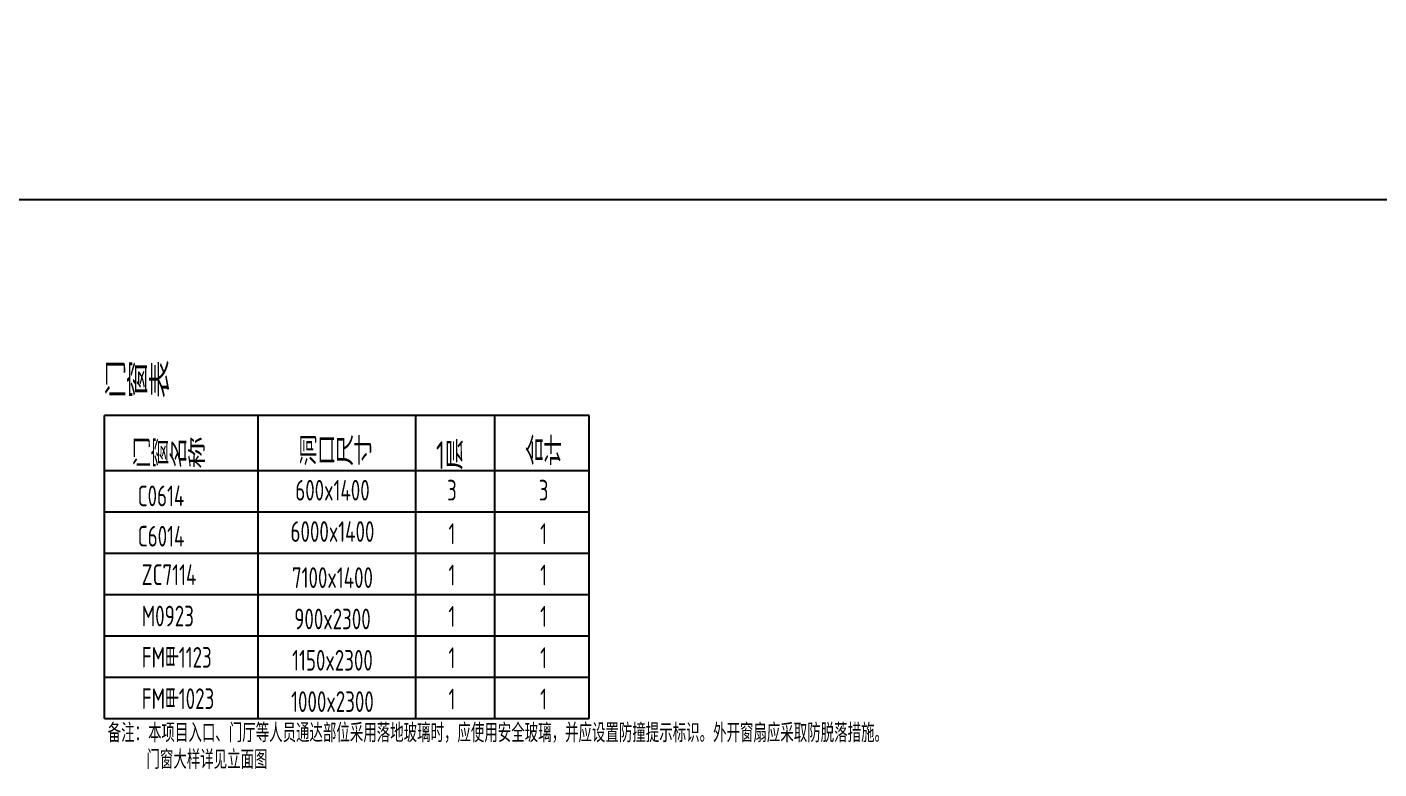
# Model space of a CAD drawing. Extents: x -4210259 to 293730, y -7499 to 868879.
# Drawn here: x -2344464 to -2328761, y 505799 to 514416 of the extents above; entities that cross this region are included whole.
import ezdxf
from ezdxf.enums import TextEntityAlignment as Align

# ---------------------------------------------------------------- set-up
doc = ezdxf.new("R2010")
doc.units = 0
doc.header["$LTSCALE"] = 1000
doc.header["$MEASUREMENT"] = 0
for name, color, linetype in [('A-CURTAIN', 134, 'Continuous'), ('A-LIN-V', 9, 'Continuous'), ('A-TEXT', 61, 'Continuous'), ('DIM_SYMB', 3, 'Continuous')]:
    doc.layers.add(name, color=color, linetype=linetype)
doc.styles.add('EXPO2012', font='@TSSDENG', dxfattribs={"width": 0.7, "bigfont": '@TSSDCHN'})
doc.styles.get("Standard").update_dxf_attribs({"font": 'gbenor.shx', "bigfont": 'gbcbig.shx'})

msp = doc.modelspace()

# ---------------------------------------------------------------- linework, layer by layer
at = {"layer": 'A-CURTAIN'}
for p, q in [((-2343563.6, 506383.4), (-2343563.6, 509903.4)), ((-2337934.4, 509903.4), (-2343563.6, 509903.4)), ((-2341781, 506383.4), (-2341781, 509903.4)), ((-2339949.2, 506383.4), (-2339949.2, 509903.4)), ((-2339029.2, 506383.4), (-2339029.2, 509903.4)), ((-2337934.4, 506383.4), (-2337934.4, 509903.4)), ((-2343563.6, 509263.4), (-2337934.4, 509263.4)), ((-2343563.6, 508783.4), (-2337934.4, 508783.4)), ((-2343563.6, 508303.4), (-2337934.4, 508303.4)), ((-2343563.6, 507823.4), (-2337934.4, 507823.4)), ((-2343563.6, 507343.4), (-2337934.4, 507343.4)), ((-2343563.6, 506863.4), (-2337934.4, 506863.4)), ((-2343563.6, 506383.4), (-2337934.4, 506383.4))]:
    msp.add_line(p, q, dxfattribs=at)
at = {"layer": 'A-LIN-V'}
msp.add_lwpolyline([(-2377130, 526270), (-2327650, 526270), (-2327650, 512410), (-2377130, 512410)], close=True, dxfattribs=at)

# ---------------------------------------------------------------- texts
at = {"layer": 'A-TEXT', "style": 'EXPO2012', "width": 0.7}
for s, p in [('门窗名称', (-2342816, 509459.3)), ('洞口尺寸', (-2340882.6, 509487.6)), ('1层', (-2339555.4, 509443.2)), ('合计', (-2338466.2, 509488.1))]:
    msp.add_text(s, height=320, dxfattribs=at).set_placement(p, align=Align.MIDDLE_CENTER)
at = {"layer": 'A-TEXT', "ltscale": 100, "style": 'EXPO2012', "width": 0.7}
for s, p in [('C0614', (-2343178.8, 508850.2)), ('C6014', (-2343177.8, 508382.2)), ('ZC7114', (-2343132.3, 507935.1)), ('M0923', (-2343132.3, 507455.1)), ('FM甲1123', (-2343132.3, 506975.1)), ('FM甲1023', (-2343132.3, 506495.1))]:
    msp.add_text(s, height=240, dxfattribs=at).set_placement(p)
at = {"layer": 'A-TEXT', "color": 2, "ltscale": 100, "style": 'EXPO2012', "width": 0.7}
for s, p in [('600x1400', (-2340916.5, 509036.3)), ('3', (-2339528.7, 509036.3)), ('3', (-2338464, 509036.3)), ('6000x1400', (-2340916.5, 508556.3)), ('1', (-2339528.7, 508530.7)), ('1', (-2338464, 508530.7)), ('1', (-2339528.7, 508050.7)), ('1', (-2338464, 508050.7)), ('7100x1400', (-2340916.5, 508021.1)), ('1', (-2339528.7, 507570.7)), ('1', (-2338464, 507570.7)), ('900x2300', (-2340916.5, 507541.1)), ('1', (-2339528.7, 507090.7)), ('1', (-2338464, 507090.7)), ('1150x2300', (-2340916.5, 507061.1)), ('1', (-2339528.7, 506610.7)), ('1', (-2338464, 506610.7)), ('1000x2300', (-2340916.5, 506581.1))]:
    msp.add_text(s, height=240, dxfattribs=at).set_placement(p, align=Align.MIDDLE_CENTER)
at = {"layer": 'A-TEXT', "ltscale": 100, "insert": (-2343185.4, 510306.2), "char_height": 384, "width": 11520, "attachment_point": 5, "style": 'EXPO2012'}
msp.add_mtext('门窗表', dxfattribs=at)
at = {"layer": 'DIM_SYMB', "color": 7}
for s, height, p in [('备注：本项目入口、门厅等人员通达部位采用落地玻璃时，应使用安全玻璃，并应设置防撞提示标识。外开窗扇应采取防脱落措施。', 217.021, (-2343527.1, 506109.5)), ('门窗大样详见立面图', 217.02, (-2343077.1, 505799.5))]:
    msp.add_text(s, height=height, dxfattribs=at).set_placement(p)

doc.saveas('drawing.dxf')
